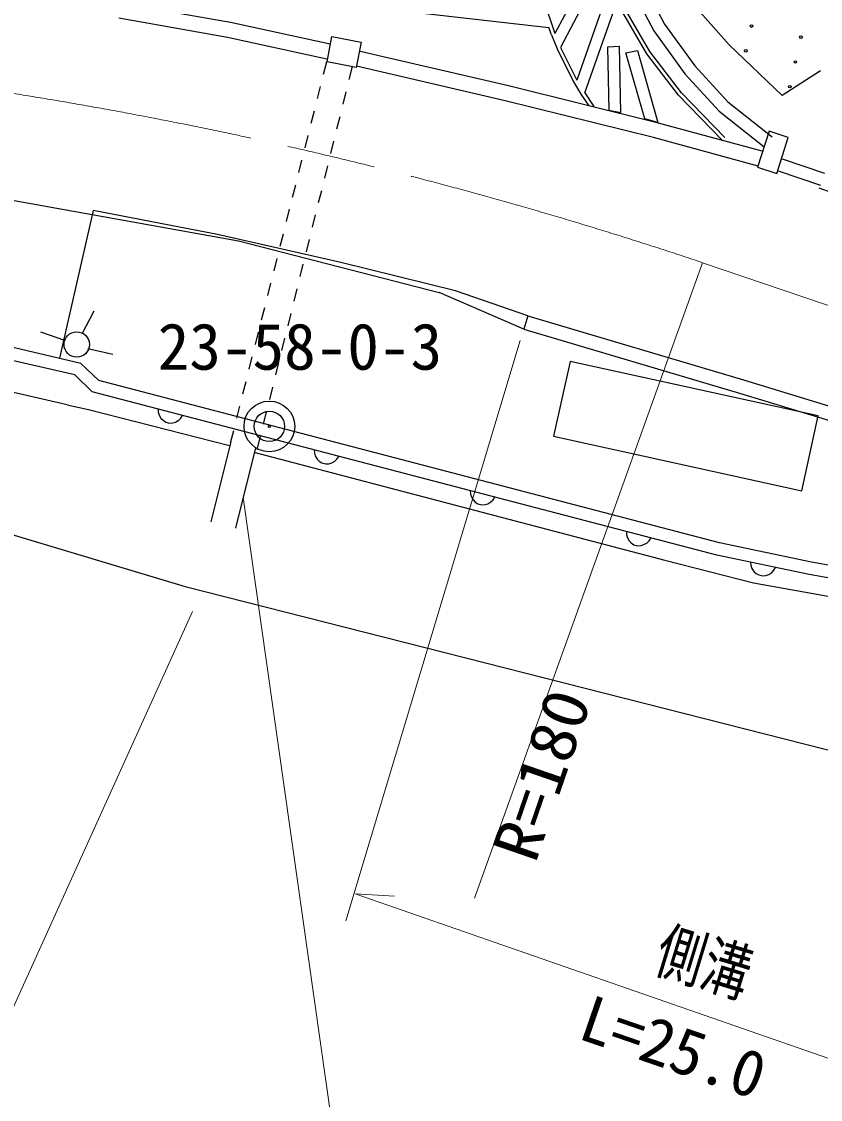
# Model space of a CAD drawing. Units: millimetres, scale not verified. Extents: x 40000 to 680000, y 20000 to 380000.
# Drawn here: x 391816 to 423339, y 259148 to 301646 of the extents above; entities that cross this region are included whole.
import ezdxf
from ezdxf.enums import TextEntityAlignment as Align

# ---------------------------------------------------------------- set-up
doc = ezdxf.new("R2010")
doc.units = ezdxf.units.MM
doc.header["$LTSCALE"] = 1000
doc.linetypes.add('CHAIN', pattern=[18.5, 12, -1.5, 3.5, -1.5])
for name, color, linetype, lineweight in [('M-BGD', 7, 'Continuous', 25), ('M-BMK', 2, 'CHAIN', 13), ('M-BMK-SRVR', 3, 'Continuous', 25), ('M-STR-HTXT', 7, 'Continuous', 13)]:
    doc.layers.add(name, color=color, linetype=linetype, lineweight=lineweight)
doc.styles.add('ＭＳ ゴシック', font='')
doc.styles.get('ＭＳ ゴシック').set_extended_font_data('MS Gothic')

msp = doc.modelspace()

# ---------------------------------------------------------------- linework, layer by layer
at = {"layer": 'M-BGD'}
for p, q in [((414516, 304304), (412862, 301172)), ((414714, 303723), (413085, 300628)), ((415024, 303033), (413726, 299340)), ((415788, 303129), (416758, 301278)), ((416244, 303336), (417183, 301542)), ((419735, 300724), (417432, 303329)), ((400063, 301610), (395760, 302365)), ((412415, 302517), (412862, 301172)), ((414041, 298831), (415304, 302406)), ((416485, 300376), (415304, 302406)), ((416610, 300460), (415437, 302475)), ((399947, 301021), (395657, 301774)), ((407749, 301968), (412623, 301415)), ((403990, 300750), (400063, 301610)), ((412721, 301120), (412623, 301415)), ((417183, 301542), (418376, 299907)), ((403862, 300164), (399947, 301021)), ((403869, 300063), (404062, 301059)), ((404062, 301059), (405219, 300835)), ((412721, 301120), (412948, 300566)), ((416758, 301278), (417989, 299590)), ((405219, 300835), (405026, 299839)), ((411035, 299111), (405174, 300467)), ((412948, 300566), (413595, 299267)), ((413085, 300628), (413726, 299340)), ((415410, 300664), (414939, 300633)), ((414939, 300633), (414993, 298156)), ((415466, 298060), (415410, 300664)), ((415666, 300414), (416119, 300500)), ((416119, 300500), (416925, 297665)), ((421825, 298737), (419735, 300724)), ((403737, 299577), (403861, 300065)), ((405026, 299839), (403869, 300063)), ((416410, 297809), (415666, 300414)), ((417743, 298741), (416485, 300376)), ((417856, 298839), (416610, 300460)), ((404746, 299358), (404873, 299868)), ((410895, 298527), (405039, 299883)), ((418376, 299907), (419685, 298481)), ((423341, 299709), (421825, 298737)), ((413595, 299267), (413915, 298750)), ((417989, 299590), (419344, 298113)), ((403493, 298607), (403615, 299092)), ((404504, 298388), (404625, 298873)), ((416901, 297653), (411035, 299111)), ((414041, 298831), (414398, 298292)), ((419563, 297078), (417856, 298839)), ((416750, 297072), (410895, 298527)), ((413915, 298750), (414196, 298325)), ((419455, 296974), (417743, 298741)), ((419685, 298481), (421433, 297098)), ((403248, 297638), (403370, 298123)), ((414993, 298156), (415466, 298060)), ((419344, 298113), (421123, 296706)), ((404263, 297417), (404384, 297902)), ((416925, 297665), (416410, 297809)), ((421039, 296530), (416901, 297653)), ((403003, 296668), (403125, 297153)), ((420882, 295951), (416750, 297072)), ((421319, 297320), (420861, 295906)), ((422071, 297076), (421319, 297320)), ((421613, 295662), (422071, 297076)), ((404021, 296447), (404142, 296932)), ((421832, 296239), (423498, 295671)), ((402758, 295699), (402880, 296184)), ((403780, 295476), (403901, 295962)), ((420861, 295906), (421613, 295662)), ((421670, 295766), (423337, 295198)), ((402513, 294729), (402635, 295214)), ((403539, 294506), (403659, 294991)), ((423276, 295094), (428521, 293212)), ((389703, 294919), (400380, 293000)), ((394161, 288171), (367674, 294294)), ((394640, 294192), (393320, 288378)), ((399543, 293254), (394640, 294192)), ((402268, 293760), (402391, 294244)), ((393914, 287715), (367644, 293788)), ((403297, 293536), (403418, 294021)), ((404419, 292152), (399543, 293254)), ((402023, 292790), (402146, 293275)), ((400380, 293000), (408298, 290960)), ((403056, 292565), (403176, 293050)), ((393615, 286530), (367575, 292514)), ((401778, 291821), (401901, 292305)), ((402814, 291595), (402935, 292080)), ((408943, 291031), (404419, 292152)), ((401533, 290851), (401656, 291336)), ((402573, 290624), (402694, 291110)), ((411639, 289520), (408298, 290960)), ((411796, 290048), (408943, 291031)), ((401289, 289881), (401411, 290366)), ((394222, 289357), (394679, 290247)), ((402332, 289654), (402452, 290139)), ((411796, 290048), (411639, 289520)), ((411796, 290048), (420303, 287523)), ((411639, 289520), (420145, 286997)), ((393521, 289074), (392574, 289397)), ((401044, 288912), (401166, 289397)), ((402090, 288683), (402211, 289169)), ((367439, 288651), (398267, 279367)), ((394438, 288757), (395413, 288532)), ((394861, 287497), (394161, 288171)), ((400799, 287942), (400921, 288427)), ((401849, 287713), (401969, 288198)), ((413459, 288249), (412811, 285302)), ((423253, 286095), (413459, 288249)), ((394609, 287047), (393914, 287715)), ((419359, 281089), (394861, 287497)), ((400554, 286973), (400676, 287458)), ((420303, 287523), (426807, 285537)), ((419245, 280602), (394609, 287047)), ((401607, 286743), (401728, 287228)), ((420145, 286997), (426642, 285013)), ((393615, 286530), (394454, 286348)), ((400309, 286003), (400431, 286488)), ((394454, 286348), (400017, 284927)), ((397205, 286368), (397213, 286241)), ((397213, 286241), (397246, 286129)), ((397246, 286129), (397317, 286007)), ((398103, 286009), (398172, 286115)), ((401366, 285772), (401487, 286257)), ((422604, 283147), (423253, 286095)), ((397317, 286007), (397399, 285924)), ((397399, 285924), (397505, 285855)), ((397505, 285855), (397659, 285815)), ((397659, 285815), (397786, 285823)), ((397786, 285823), (397897, 285856)), ((397897, 285856), (398020, 285927)), ((398020, 285927), (398103, 286009)), ((400063, 285031), (400187, 285518)), ((401118, 284777), (401245, 285287)), ((412811, 285302), (422604, 283147)), ((400076, 285080), (399283, 281920)), ((401046, 284837), (400253, 281676)), ((403364, 284756), (403372, 284630)), ((400978, 284669), (417205, 280408)), ((403372, 284630), (403405, 284518)), ((403405, 284518), (403476, 284396)), ((403476, 284396), (403558, 284313)), ((404179, 284316), (404262, 284397)), ((404262, 284397), (404331, 284503)), ((403558, 284313), (403664, 284244)), ((403664, 284244), (403818, 284203)), ((403818, 284203), (403945, 284212)), ((403945, 284212), (404057, 284244)), ((404057, 284244), (404179, 284316)), ((409523, 283145), (409531, 283019)), ((409531, 283019), (409564, 282907)), ((409564, 282907), (409635, 282785)), ((409635, 282785), (409717, 282702)), ((409717, 282702), (409823, 282633)), ((409823, 282633), (409977, 282592)), ((410104, 282600), (410216, 282633)), ((410216, 282633), (410338, 282705)), ((410338, 282705), (410421, 282786)), ((410421, 282786), (410490, 282892)), ((409977, 282592), (410104, 282600)), ((415682, 281534), (415690, 281408)), ((415690, 281408), (415723, 281296)), ((415723, 281296), (415794, 281174)), ((415794, 281174), (415876, 281090)), ((415876, 281090), (415982, 281021)), ((415982, 281021), (416136, 280981)), ((416136, 280981), (416263, 280989)), ((416263, 280989), (416375, 281022)), ((416375, 281022), (416497, 281093)), ((416497, 281093), (416580, 281175)), ((416580, 281175), (416649, 281281)), ((422992, 280334), (419359, 281089)), ((422896, 279843), (419245, 280602)), ((417205, 280408), (420701, 279511)), ((420581, 280324), (420596, 280199)), ((420596, 280199), (420634, 280088)), ((420634, 280088), (420712, 279970)), ((421497, 280011), (421560, 280121)), ((428831, 279274), (422992, 280334)), ((420712, 279970), (420798, 279891)), ((420798, 279891), (420907, 279828)), ((420907, 279828), (421064, 279795)), ((421064, 279795), (421189, 279810)), ((421189, 279810), (421299, 279848)), ((421299, 279848), (421418, 279926)), ((421418, 279926), (421497, 280011)), ((428770, 278777), (422896, 279843)), ((398267, 279367), (424829, 272626)), ((420701, 279511), (427218, 278346))]:
    msp.add_line(p, q, dxfattribs=at)
for centre, radius in [((420617, 301468), 50), ((422568, 301029), 50), ((420397, 300492), 50), ((422349, 300053), 50), ((422129, 299078), 50), ((393994, 288913), 500)]:
    msp.add_circle(centre, radius, dxfattribs=at)
at = {"layer": 'M-BMK'}
msp.add_line((418689, 292140), (441326, 284436), dxfattribs=at)
msp.add_arc((365024, 132157), 168744, 71.45615, 88.37731, dxfattribs=at)
at = {"layer": 'M-BMK-SRVR'}
for radius in [1000, 600, 40]:
    msp.add_circle((401594, 285685), radius, dxfattribs=at)
at = {"layer": 'M-STR-HTXT'}
for p, q in [((418690, 292140), (409695, 267085)), ((411490, 289066), (404617, 266192)), ((400556, 282884), (406150, 243470)), ((398560, 278385), (390735, 261128)), ((404980, 267251), (432757, 257599)), ((404980, 267251), (406534, 267156))]:
    msp.add_line(p, q, dxfattribs=at)

# ---------------------------------------------------------------- texts
at = {"layer": 'M-BMK-SRVR', "style": 'ＭＳ ゴシック'}
msp.add_text('23-58-0-3', height=1833, dxfattribs=at).set_placement((397189, 287369), align=Align.BOTTOM_LEFT)
at = {"layer": 'M-STR-HTXT', "style": 'ＭＳ ゴシック'}
for s, rotation, width, p in [('R=180', 71, 1.1, (412607, 268229)), ('側溝', 343, 0.75, (416528, 263709))]:
    msp.add_text(s, height=1833, rotation=rotation, dxfattribs=dict(at, width=width)).set_placement(p, align=Align.BOTTOM_LEFT)
msp.add_text('L=25.0', height=1833, rotation=341, dxfattribs=at).set_placement((413523, 261051), align=Align.BOTTOM_LEFT)

doc.saveas('drawing.dxf')
